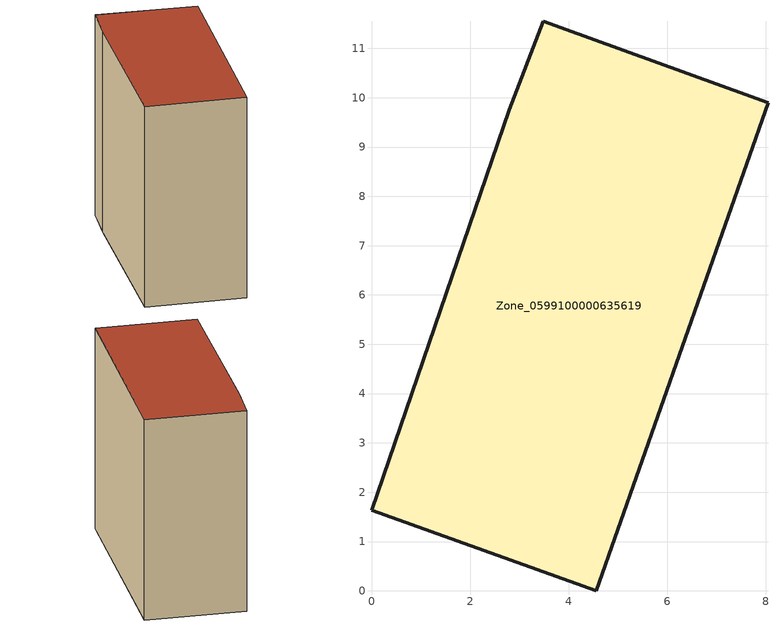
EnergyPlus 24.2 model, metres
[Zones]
Zone_0599100000635619
 floor ground (C_G): 8.04,9.89 4.55,0 0,1.63 2.79,9.75 3.48,11.55 z0
 wall outside (C_F): 4.55,0 8.04,9.89 3.48,11.55 2.79,9.75 0,1.63 4.55,0 z0:10.18
 roof outside (C_R): 3.48,11.55 2.79,9.75 0,1.63 4.55,0 8.04,9.89 z10.18
[BUILDING]
Pand.0599100000635619: North Axis=0; Terrain=City; Loads Convergence Tolerance Value=0.04; Temperature Convergence Tolerance Value=0.4; Solar Distribution=FullExterior; Maximum Number of Warmup Days=25; Minimum Number of Warmup Days=1
[Site:Location]
Rotterdam.The.Hague.AP_ZH_NLD Design_Conditions: Latitude=51.96; Longitude=4.45; Time Zone=1; Elevation=-4.5
[SITE:GROUNDTEMPERATURE:BUILDINGSURFACE]
18, 18, 18, 18, 18, 18, 18, 18, 18, 18, 18, 18
[MATERIAL] Thermal Absorptance=0.9; Solar Absorptance=0.7; Visible Absorptance=0.7
Name | Roughness | Thickness | Conductivity | Density | Specific Heat
G.TI.1946 | MediumSmooth | 0.15 | 1 | 540 | 1210
F.TI.1946 | Rough | 0.3 | 0.857143 | 1920 | 840
R.TI.1946 | MediumRough | 0.2 | 0.1 | 1500 | 1000
[CONSTRUCTION]
C_G: G.TI.1946
C_F: F.TI.1946
C_R: R.TI.1946
[ZONE]
Zone_0599100000635619: Type=1; Multiplier=1; Ceiling Height=Autocalculate; Volume=Autocalculate; Floor Area=autocalculate; Part of Total Floor Area=Yes
[ZONEINFILTRATION:DESIGNFLOWRATE]
Infil_Zone_0599100000635619: Zone or ZoneList or Space or SpaceList=Zone_0599100000635619; Schedule=AlwaysOn; Design Flow Rate Calculation Method=Flow/Area; Flow Rate per Floor Area=0.003; Constant Term Coefficient=1; Temperature Term Coefficient=0; Velocity Term Coefficient=0; Velocity Squared Term Coefficient=0
[HVACTEMPLATE:ZONE:IDEALLOADSAIRSYSTEM]
Zone_0599100000635619: Maximum Heating Supply Air Temperature=50; Minimum Cooling Supply Air Temperature=13; Maximum Heating Supply Air Humidity Ratio=0.0156; Minimum Cooling Supply Air Humidity Ratio=0.0077; Heating Limit=NoLimit; Cooling Limit=NoLimit; Dehumidification Control Type=ConstantSensibleHeatRatio; Cooling Sensible Heat Ratio=0.7; Dehumidification Setpoint=60; Humidification Control Type=None; Humidification Setpoint=30; Outdoor Air Method=None; Outdoor Air Flow Rate per Person=0.00944; Outdoor Air Flow Rate per Zone Floor Area=0; Outdoor Air Flow Rate per Zone=0; Demand Controlled Ventilation Type=None; Outdoor Air Economizer Type=NoEconomizer; Heat Recovery Type=None; Sensible Heat Recovery Effectiveness=0.7; Latent Heat Recovery Effectiveness=0.65
[ZONECONTROL:THERMOSTAT]
ThermostatControl_Zone_0599100000635619: Zone or ZoneList=Zone_0599100000635619; Control Type Schedule=DualSetpointControlType; Control 1=Thermostat_Zone_0599100000635619; Temperature Difference Between Cutout And Setpoint=0
[THERMOSTATSETPOINT:DUALSETPOINT]
Thermostat_Zone_0599100000635619: Heating Setpoint Temperature Schedule=HeatingSetpoint_Zone_0599100000635619; Cooling Setpoint Temperature Schedule=CoolingSetpoint_Zone_0599100000635619
[SCHEDULE:COMPACT]
HeatingSetpoint_Zone_0599100000635619: Through: 12/31, For: AllDays, Until: 24:00, 21
CoolingSetpoint_Zone_0599100000635619: Through: 12/31, For: AllDays, Until: 24:00, 24
DualSetpointControlType: Through: 12/31, For: AllDays, Until: 24:00, 4
AlwaysOn: Through: 12/31, For: AllDays, Until: 24:00, 1
